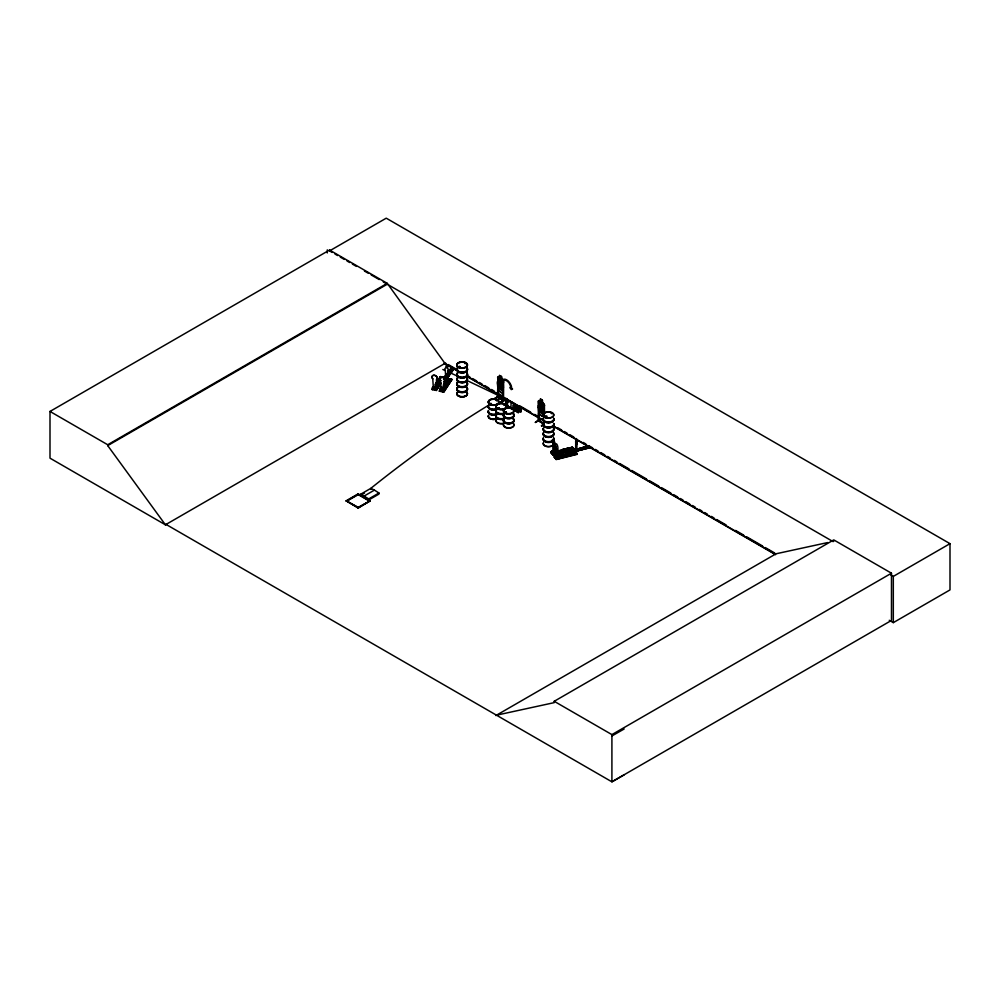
<?xml version="1.0" encoding="UTF-8"?>
<svg xmlns="http://www.w3.org/2000/svg" width="1000" height="1000" viewBox="0 0 1000 1000"><rect width="100%" height="100%" fill="white"/><g stroke="black" fill="none" stroke-linecap="round" stroke-linejoin="round"><path stroke-width="1.5" d="M554.038 453.562L554.275 444.963A2.837 0.925 75.8 0 0 554.275 441.688A2.837 0.925 75.8 0 0 552.663 439.562A2.837 0.925 75.8 0 0 552.663 442.837L552.825 442.8A2.837 0.925 75.8 0 1 552.825 439.525A2.837 0.925 75.8 0 1 554.438 441.65A2.837 0.925 75.8 0 1 554.438 444.913L554.038 453.562L552.9 452.062L552.825 442.8M557.2 457.863L557.587 449.212A2.837 0.925 75.8 0 0 557.587 445.938A2.837 0.925 75.8 0 0 555.988 443.825A2.837 0.925 75.8 0 0 555.988 447.088L556.225 456.325L557.2 457.863L556.062 456.362L555.988 447.088M557.362 457.812L557.587 449.212M577.112 442.562L576.725 450.037L575.375 448.488L575.6 450.325L575.725 441.9M435.95 388.562L436.55 379.675A2.837 2.15 34 0 0 436.55 376.4A2.837 2.15 34 0 0 432.825 375.562A2.837 2.15 34 0 0 432.762 378.925L433.375 387.875M443.45 390.3L444.05 381.413A2.837 2.15 34 0 0 444.05 378.137A2.837 2.15 34 0 0 440.325 377.3A2.837 2.15 34 0 0 440.262 380.662L440.8 389.712L440.325 380.575A2.837 2.15 34 0 1 440.325 377.3A2.837 2.15 34 0 1 443.988 378.237A2.837 2.15 34 0 1 443.988 381.512L444.05 381.413M447.438 368.413L447.438 366.75L447.438 368.413A1.887 1.438 34 0 1 447.8 370.925L447.4 376.85L445.637 376.45L445.312 370.363A1.887 1.438 34 0 1 445.675 368.013L446.325 365.75M447.8 370.925L447.438 376.788L445.675 376.388M552.625 451.475L552.375 453.85L551.938 451.625L553.138 451.863M552.238 452.125L552.288 451.475M555.538 456.25L555.525 458.137L555.363 455.812L556.462 456.213L556.362 455.538M575.588 441.5L575.812 440.7M575.525 448.787L576.163 449M575.962 440.662L576.188 438.575L576.638 439.05M576.225 448.663L577.425 450.65L577.337 449.725L575.913 450.737M501.775 396.613C501.375 394.025 499.125 399.113 501.425 397.337M515.913 404.938L506.037 399.188M506.3 399.237C491.25 408.587 509.963 394.425 506.188 399.738M506.037 405.363L515.913 411.1L505.775 404.888L506.625 405.688M506.3 405.4L506.4 399.613M552.788 451.438L553.4 451.825M556.362 455.637L555.812 455.775M507.125 408.387L507.05 402.562L506.05 402.062L507.125 402.6M506.737 401.087L506.737 401.863C508.562 401.375 505.225 401.962 507.238 402.337L506.575 401.188L507.413 401.475M434.237 387.562L434.312 386.838L434.688 389.538L434.663 386.938L433.787 387.587L434.762 386.95M434.462 387.837L434.225 386.95M433.988 388.05L434.4 386.887M442.312 388.775L441.488 389.787M446.35 376.5L446.45 375.788L446.2 376.637M506.012 398.725L505.975 405.538L515.913 411.1M506.312 405.975L506.362 405.225M459.212 366.912L459.725 366.4L459.7 367.075M460.138 366.987L458.938 367.275M465.05 363.15L465.725 363.512L464.875 363.575M491.475 404.075L490.075 403.738L491.188 404.237M490.45 404.137L490.812 403.363L491.525 404.162M496.287 400.575L496.962 400.737M496.662 400.387L497.137 400.363M497.612 408.438L498.275 407.8M499.062 408.013L497.825 407.975M499.225 408.312L497.738 408.45M504.45 405.15L503.925 404.75M505.525 412.188C504 413.537 508.525 412.388 505.2 412.413M512.3 409.225L511.912 408.825M544.925 416.85L545.913 416.225L545.925 417.188A5.288 3.05 0 0 0 544.788 417.65M545.588 416.775L544.888 416.725A5.288 3.05 0 0 1 545.875 416.3L546.425 416.488M551.275 413.35L552.038 413.162L551.413 413.537M551.763 413.038L551.875 413.537M556.287 455.688L556.062 456.362M575.8 440.838L575.688 442.4M502.8 388.775L503.475 386.9L502.738 388.812L498.1 386.138L497.5 383.525M543.688 412.375L544.362 410.513L543.625 412.425L538.987 409.75L538.45 400.988L538.35 420.812M503.338 391.325L502.663 393.288L497.975 390.637L497.362 381.925L499.425 382.2M446.4 376.375L446.5 375.825M442.013 388.638L441.287 389.613M440.988 388.988L442.225 388.8L441.912 389.487M434.825 387.3L434.325 387.938M438.113 381.737C441.85 382.938 436.238 381.325 439.925 382M448.8 372.5L450.05 372.713L449.325 372.312M565.375 450.575L565.363 449.963M568.538 454.862L568.212 454.038M583.2 448.237L583.438 447.55M494.513 398.787L500.525 395.037M535.4 422.4L541.4 418.925M501.875 397.275C501.312 400.825 504.7 395.05 501.875 397.275A1059.4 596.763 -61.2 0 0 497 400.15L496.737 400.188M498.338 396.8L497.938 396.887M498.062 397.562L498.275 388.188M502.863 381.825L503.612 382.025L502.863 381.825L502.863 400.4L502.9 399.712M503.675 399.888L498.125 397.113L503.675 400.562L497.738 397.125L497.738 387.875M539.225 420.4L538.35 420.138L539.012 420.525M515.7 405.062L505.775 398.725L506.6 399.675M506.362 399.125L506.362 405.3M432.762 378.925L432.825 378.837A2.837 2.15 34 0 1 432.825 375.562A2.837 2.15 34 0 1 436.488 376.5A2.837 2.15 34 0 1 436.488 379.762L436.55 379.675M432.663 389.625L432.113 388L432.95 386.737L433.263 387.775M440.55 384.237L436.35 390.438L436.062 388.888L435.763 389.775L432.413 389.025L433.263 386.812M435.15 384.487L440.45 376.587L444.412 377.475L443.562 378.975L444.412 377.475M433.775 386.737L432.4 389.562M435.4 384.387L440.45 376.587M435.662 384.6L440.238 377.075M435.737 384.613L441.262 377.15M435.087 385.9L440.387 378.237M435.412 385.812L440.425 378.387M435.588 386.012L440.7 378.587M440 382.7L435 390.15L440.337 382.638M440.3 382.488C433.713 389.975 433.963 394.875 440.238 383.9M435.588 390.275L440.613 382.825M445.538 377.75L444.825 377.388L445.4 375.75L445.75 377.438M435.775 390.312L440.863 382.9M448.038 377.137L447.825 376.287L447.262 377.775L445.037 377.275L445.6 375.788M450.262 369.3L453.25 369.95L447.3 378.15L453.038 369.725L450.4 368.975L444.637 377.55L445.55 377.738M436.275 390.425L440.45 384.237M444.975 377.612L450.913 369.25L445.487 377.738M445.2 377.675L450.913 369.25M447.262 377.125L446.788 378.025L453.038 369.725M453.237 369.963L452.55 369.7L447.1 378.088L453.038 369.575M439.862 391.312L440.45 388.475L439.913 390.775L443.263 391.525L450.525 380.85M439.913 390.775L440.763 388.55M439.288 391.163L441.8 387.45L439.288 391.163L443.875 392.175L451.7 379.7M447.95 378.325L443.462 384.963L447.95 378.325L451.95 379.6L443.6 391.975M443.812 384.913L447.95 378.7M443.162 386.337L447.738 378.812M441.6 389.663L441.938 389.387M443.425 386.4L448.725 378.75L443.175 387.762L449.012 379.1M443.675 386.3L448.725 378.75M442.262 391.175L442.262 389.15L442.262 391.175L440.988 391.012L441.05 388.875M443.263 391.525L447.587 384.475M449.188 381.975L451.463 379.613M450.625 380.85L442.5 391.887L451.138 379.275M451.912 379.225L443.312 392.075L443.263 390.562M498.837 408.462L498.05 408.288M503.875 404.825L504.663 404.7M512.087 409L511.438 409.363M518.938 406.95L518.938 408.462L520.962 409.562L520.9 411.875L514.525 409.263L512.95 407.212L512.95 405.087L514.525 404.862L518.212 406.987L520.837 409.637M449.925 372.887L449.65 372.2M447.362 383.875L445.55 383.762L447.425 383.787M565.375 450.375L563.938 450.812L564.113 449.675M584.275 448.013L583.312 448.175M584.2 448.225L583.6 447.65M572.337 447.463L551.15 452.8L551.263 451.413L553.4 450.875L554.963 453.913M570.188 447.837L572.325 447.062L574.175 449.988L553.088 455.312L551.263 452.612L551.712 453.512L571.287 448.562L551.688 453.512M572.325 447.062L574.025 449.55L552.725 454.837C551.75 453.2 557.775 452.388 552.962 453.663M575.575 452L554.263 457.025L554.412 455.712L556.562 455.175L556.688 456.312M554.637 457.525L574.438 452.863M573.337 451.9C578.713 457.875 569.55 450.637 575.487 451.35L577.112 454.012L556.025 459.325L555.988 457.788L558.125 457.238L558.263 458.625L556.562 455.175M573.587 449.225L552.5 454.525L574.025 449.3M574.862 448.713L576.375 448.462L574.862 448.713L574.788 449.625L588.975 446.238M575.013 449.925L589.138 446.262L574.763 449.6L576.087 451.312L590.05 447.3L575.837 450.988M590.125 447.738L575.925 451.125L577.337 449.725M575.925 452.475L575.487 451.6L554.263 457.025M555.925 459.175L576.737 453.5M588.825 446.037C585.737 444.812 590.413 450.087 587.487 446.163M589.15 446.362L574.763 449.588M458.638 366.625L459.925 366.525M464.875 363.3L465.5 363.25M459.925 367.2L459.35 366.925M499.062 408.45L498.4 408.675M504.562 405.125L504.387 404.762M545.275 416.587L546.375 416.863M497.562 377.488L498.212 377.025M538.387 401.025L539.075 400.538L544.3 404.438L544.237 415.012M497.438 382L498.1 381.525M540.312 405.812L538.25 405.538L538.875 414.25L543.612 416.85M551.912 451.775L552.463 452.038M433.875 387.812L434.25 387.05M449.025 372.262L449.812 372.825M438.225 381.812L439.925 382.05M568.413 454.8L567.1 454.913M568.237 455.087L567.762 453.938L566.912 455.012M498.062 381.438L503.413 385.262M499.425 382.35L499.425 379.925L501.413 381.05L501.35 383.363L502.35 384.688L502.35 388.938L501.35 390.2L499.487 389.15L498.488 386.763L498.488 382.512L499.487 382.312M502.638 384.1L501.413 383.325M538.95 405.037L544.3 408.862M542.175 407.013C543.962 404.562 538.513 401.575 540.312 405.962L539.388 406.125L539.388 410.363L540.375 412.75L542.238 413.8L543.237 412.55L543.237 408.3L542.238 406.975L543.587 407.663M538.875 414.25L543.562 416.75M507.362 399.963L507.362 401.012L507.362 399.963C509.438 399.375 509.012 403.4 508.862 400.812M507.663 402.1L506.863 402.6M506.362 406L505.75 405L515.913 410.475M166.15 524.462L165.5 524.85L50 458.162L50 411.438L329.55 250.037L387.262 283.35L444.975 363.4L457.113 370.412M329.55 250.037L329.55 250.9L386.238 218.175L950 543.663L950 589.913L893.312 622.638L889.262 620.288M50 411.438L107.713 444.75L387.262 283.35M624.15 774.85L611.912 781.825L166.075 524.425L165.413 524.8L107.713 445.613L387.262 284.212M165.413 524.8L445.625 363.025M498.125 376.975L497.45 397.238L503.475 400.675L503.475 380.788L498.15 377.062L499.6 377.825L499.525 375.438L501.5 376.575L502.362 380.25L502.362 384.5L501.375 385.75L499.525 384.688L498.55 382.3L498.55 378.05L499.525 377.713M497.738 378.625L498.125 397.6L497.725 396.4M501.5 376.575L499.462 375.475L499.462 377.75M501.375 376.65L501.5 378.85M503.413 380.825L503.288 400.637M494.562 398.888L500.575 395.025L494.562 398.5M502.9 400.387L503.075 392.5M506.625 398.812L500.625 402.325L506.912 399.062M518.2 412.512L518.938 412.175L519 406.95L512.938 402.725L510.975 402.375L513.013 402.775M346.188 500.788L358.2 493.85L370.225 500.788L358.2 508.113L346.188 500.788L358.2 507.725L370.225 500.788M346.188 501.175L358.2 494.237L370.225 501.175M358.2 494.625L346.85 501.175L358.2 507.35L369.55 501.175L358.2 494.625L358.2 493.85M364.487 493.075L360.675 495.275L360.675 494.225L370.85 488.338A1059.4 596.763 -61.2 0 1 489.688 404.562M364.237 496L374.425 490.112L378.95 493.013L378.95 494.075L368.762 499.95L368.762 498.888L360.675 494.225M519 410.7L520.9 411.875L520.962 409.562M540.425 399.038L542.388 400.175L540.425 399.038L539.438 405.9L540.425 408.3L542.263 409.363L543.25 408.1L542.388 400.175M368.762 498.888L378.95 493.013M513.013 409.45L518.225 412.612L518.938 410.588M538.625 402.225L539.012 421.2L538.663 420.05M542.325 402.488L544.362 404.4L544.5 413.338M538.387 407.125L539.062 409.712M543.75 405.438L544.5 405.625L543.75 405.438L543.75 414.688M535.45 422.488L541.462 418.638L535.45 422.1M541.462 425.575L543.875 424.188L541.788 426.112M541.462 425.962L543.95 424.575M495.85 715.575L776.062 553.787L827.688 542.562M496.5 715.188L554.212 702.638L554.212 701.3L833.763 539.9L891.475 573.212L891.475 620.425L611.912 781.825L611.912 734.613L891.475 573.212M833.763 541.237L833.112 541.625L383.237 281.887M890.638 574.837L893.312 576.388L950 543.663M611.912 735.962L624.15 728.988M434.487 387.512L433.475 387.25M490.45 403.725L490.938 403.413M498.65 408.575L498.113 408.375M505.55 412.45L506.275 412.45M441.938 388.65L441.4 389.25L442.262 389.05M447.075 384.1L445.75 384.025M565.087 450.6L563.562 450.262L565.05 449.938M576.725 440L576.725 441.662L576.438 438.875M576.987 444.263L576.725 441.662M551.263 451.413L553.525 451.05M552.9 452.062L554.2 453.525M562.575 449.513C567.938 455.487 558.775 448.263 564.712 448.975L566.413 451.225M566.613 448.5C571.975 454.475 562.825 447.25 568.763 447.962L570.462 450.45L568.763 447.962M551.438 453.162L571.163 448.275M582.413 447.6L583.837 447.088L584.975 448.587M585.1 446.763C588.4 450.412 582.925 446.037 586.538 446.4L587.663 447.9M552.825 454.963L573.8 449.513M553.062 455.312L574.15 449.988M555.013 457.45L555.2 455.387L555.712 458.088M554.412 455.712L556.688 455.337M555.2 456.325L556.038 456.125M565.737 454.05L567.875 453.275L569.575 455.763L567.875 453.275M569.775 452.8L571.912 452.25L573.612 454.5L571.475 455.037L569.775 452.8L571.475 455.037M575.913 451.075L590.075 447.562L588.913 445.8M554.487 457.325L575.812 452.038M558.263 457.413L555.988 457.788M569.575 455.525L567.438 456.3L565.737 453.812M575.05 454.137L577.188 453.6M496.5 400.275L496.325 400.487M545.337 417.025L546.1 417.025M538.562 420.7L538.625 413.025M583.6 447.525L583.312 448.3M431.85 389.462L436.375 390.425M545.925 417.188L544.975 416.763M538.625 420.737L543.9 423.775M498.4 407.837L499.113 408.075M505.913 412.175L506.062 412.25A5.288 3.05 0 0 0 504.137 413.338M505.662 412.912L506.062 412.738A5.375 3.1 0 0 0 504.925 413.237M545.562 416.812L545.712 416.825A5.375 3.1 0 0 0 544.725 417.312M446.287 365.812L447.4 366.812M568 454.162L566.775 454.462L567.312 455.175M445.75 376.087L446.6 376.188L446.55 377.612L446.55 376.262M440.45 376.825L444.412 377.725M447.95 378.575L451.912 379.462M440.825 380.538L438.188 379.938L440.825 380.775M440.075 381.65L437.438 381.3M440.538 383.2L436.587 382.312L440.538 383.45M440.763 389.513L444.1 390.262L444.412 389.375L444.412 390.575L440.45 389.688L440.45 388.475M434.762 389.425L433.475 389.275L433.55 387.137M538.938 421.2L539.163 411.8M442.837 369.5L445.262 370.588M447.688 371.675L457.375 376.075M467.025 380.525L500.525 396.5M374.425 490.112L370.85 488.338L370.85 489.4M498.1 390.562L502.675 393.15M507.362 401.012L509.038 401.775M329.55 250.9L332.238 252.45M334.925 254L337.612 255.55M340.288 257.1L344.312 259.425M347 260.975L349.688 262.525M352.375 264.075L356.4 266.4M364.45 271.05L368.475 273.375M371.163 274.925L379.212 279.562M501.438 378.888L502.75 379.637M539.012 400.575L540.487 401.425M448.325 364.575L457.762 370.025M467.2 375.475L469.9 377.038M472.6 378.587L476.65 380.925M479.35 382.488L482.038 384.05M484.738 385.6L488.787 387.938M491.488 389.5L494.175 391.05M498.225 393.387L500.925 394.95M519.8 405.85L530.6 412.075M534.637 414.412L537.337 415.975M557.562 427.65L561.613 429.988M564.312 431.538L567.013 433.1M569.712 434.663L573.75 436.987M583.188 442.438L585.887 444M589.938 446.337L592.638 447.9M595.337 449.45L598.025 451.012M600.725 452.562L604.775 454.9M607.475 456.463L610.163 458.013M614.212 460.35L616.912 461.912M619.612 463.462L629.05 468.913M631.75 470.475L646.587 479.038M649.275 480.6L658.725 486.05M661.413 487.6L670.863 493.062M673.55 494.613L677.6 496.95M680.3 498.512L683 500.062M685.7 501.625L689.737 503.963M692.438 505.513L695.138 507.075M699.175 509.412L701.875 510.962M704.575 512.525L707.275 514.075M711.325 516.413L714.013 517.975M716.712 519.525L726.15 524.987M735.6 530.438L743.688 535.1M746.388 536.663L762.575 546M765.263 547.562L774.712 553.013M466.55 375.863L543.425 420.238M552.863 425.688L775.4 554.175M444.087 363.275L456.275 370.312M467.1 376.562L542.863 420.3M553.688 426.55L775.6 554.675M543.9 423.3L539.012 420.725L543.688 423.413M538.413 420.85L543.688 423.9M518.288 412.575L510.975 407.725L511.05 402.337M554.212 701.3L611.912 734.613M507.525 402.212L507.537 408.137M450.538 369.363L444.663 377.562L447.675 378.2M582.413 447.45L583.55 448.938M576.375 449.113L577.337 450.375M575.6 448.975L575.25 449.875M575.487 451.6L577.337 454.288L556.213 459.575L554.412 456.912L554.837 457.8M570.188 447.6L571.888 449.85M552.562 451.775L552.038 451.087L552.562 453.8M552.362 451.587L551.85 451.138L551.85 453.162M555.013 455.425L555.712 456.075M555.988 458.75L554.55 455.887M445.625 384.087L446.35 383.137L447.425 383.925M572.675 447.9L551.587 453.212M556.013 459.325L576.875 453.4M572.188 447.4L551.112 452.75M893.312 576.388L893.312 622.638M576.287 448.35L576.287 449.15M574.95 448.825L574.95 449.462M558.125 457.238L558.125 458.2M554.963 452.95L555.1 454.325L553.4 450.875M552.825 453.488L552.825 454.45L551.388 451.587M515.7 410.6L515.7 411.225M507 402.488L506.863 408.387M505.775 398.8L505.775 405.588M447.825 376.287L447.825 376.938M445.8 376.012L445.8 377.362M445.4 375.75L445.4 376.55M436.912 388.837L436.6 387.562L436.6 388.525M432.95 386.737L432.95 387.95M358.2 507.35L358.2 508.113M327.287 249.862L327.287 252.925M107.713 444.75L107.713 445.613M553.625 428.1A5.275 3.05 0 0 1 548.525 431.938A5.275 3.05 0 0 1 543.425 428.1M553.713 418.7A5.375 3.1 0 0 1 548.525 422.612A5.375 3.1 0 0 1 543.337 418.7M553.638 419.012A5.288 3.05 0 0 1 548.525 422.863A5.288 3.05 0 0 1 543.413 419.012M553.713 418.438A5.375 3.1 0 0 1 548.525 422.35A5.375 3.1 0 0 1 543.337 418.438M544.725 417.05A5.375 3.1 0 0 1 547.137 416.25M553.638 418.162A5.288 3.05 0 0 1 548.525 422A5.288 3.05 0 0 1 543.413 418.162M553.638 424.113A5.288 3.05 0 0 1 548.525 427.962A5.288 3.05 0 0 1 543.413 424.113M553.713 423.812A5.375 3.1 0 0 1 548.525 427.713A5.375 3.1 0 0 1 543.337 423.812M553.713 423.55A5.375 3.1 0 0 1 548.525 427.45A5.375 3.1 0 0 1 543.337 423.55M553.638 423.263A5.3 3.062 0 0 1 548.525 427.113A5.3 3.062 0 0 1 543.4 423.263M553.638 428.387A5.3 3.062 0 0 1 548.525 432.25A5.3 3.062 0 0 1 543.4 428.387M553.625 428.85A5.275 3.05 0 0 1 548.525 432.688A5.275 3.05 0 0 1 543.425 428.85M553.638 444.237A5.288 3.05 0 0 1 547.15 446.4A5.288 3.05 0 0 1 543.413 442.65M553.65 428.6A5.312 3.062 0 0 1 548.525 432.45A5.312 3.062 0 0 1 543.387 428.6M553.638 433.562A5.288 3.05 0 0 1 548.525 437.413A5.288 3.05 0 0 1 543.413 433.562M553.638 432.713A5.288 3.05 0 0 1 548.525 436.55A5.288 3.05 0 0 1 543.413 432.713M553.638 438.663A5.288 3.05 0 0 1 553.638 440.25M552.263 441.613A5.288 3.05 0 0 1 545.875 442.1A5.288 3.05 0 0 1 543.413 438.663M553.713 438.363A5.375 3.1 0 0 1 553.175 440.712M552.325 441.35A5.375 3.1 0 0 1 545.837 441.85A5.375 3.1 0 0 1 543.337 438.363M553.713 438.1A5.375 3.1 0 0 1 553.175 440.45M552.325 441.087A5.375 3.1 0 0 1 545.837 441.587A5.375 3.1 0 0 1 543.337 438.1M553.638 437.812A5.3 3.062 0 0 1 548.525 441.662A5.3 3.062 0 0 1 543.4 437.812M553.713 433.25A5.375 3.1 0 0 1 548.525 437.163A5.375 3.1 0 0 1 543.337 433.25M553.713 432.987A5.375 3.1 0 0 1 548.525 436.9A5.375 3.1 0 0 1 543.337 432.987M553.638 444.513A5.288 3.05 0 0 1 547.15 446.675A5.288 3.05 0 0 1 543.413 442.938M466.812 373.2A5.375 3.1 0 0 1 462.15 377.85A5.375 3.1 0 0 1 457.5 373.2M466.737 373.512A5.288 3.05 0 0 1 462.15 378.1A5.288 3.05 0 0 1 457.575 373.512M466.712 377.512A5.263 3.038 0 0 1 462.15 382.075A5.263 3.038 0 0 1 457.587 377.512M466.75 377.788A5.3 3.062 0 0 1 462.15 382.375A5.3 3.062 0 0 1 457.562 377.788M466.812 368.088A5.375 3.1 0 0 1 462.15 372.75A5.375 3.1 0 0 1 457.5 368.088M466.75 372.663A5.3 3.062 0 0 1 462.15 377.25A5.3 3.062 0 0 1 457.562 372.663M466.737 368.413A5.288 3.05 0 0 1 462.15 372.987A5.288 3.05 0 0 1 457.575 368.413M466.812 372.938A5.375 3.1 0 0 1 462.15 377.587A5.375 3.1 0 0 1 457.5 372.938M466.812 367.825A5.375 3.1 0 0 1 462.15 372.488A5.375 3.1 0 0 1 457.5 367.825M466.737 367.562A5.288 3.05 0 0 1 462.15 372.137A5.288 3.05 0 0 1 457.575 367.562M466.812 387.75A5.375 3.1 0 0 1 462.15 392.4A5.375 3.1 0 0 1 457.5 387.75M466.737 388.062A5.288 3.05 0 0 1 462.15 392.65A5.288 3.05 0 0 1 457.575 388.062M466.712 392.062A5.263 3.038 0 0 1 462.15 396.625A5.263 3.038 0 0 1 457.587 392.062M466.725 378.263A5.275 3.05 0 0 1 462.15 382.825A5.275 3.05 0 0 1 457.587 378.263M466.75 377.987A5.312 3.062 0 0 1 462.15 382.587A5.312 3.062 0 0 1 457.562 377.987M466.812 382.638A5.375 3.1 0 0 1 462.15 387.3A5.375 3.1 0 0 1 457.5 382.638M466.75 387.212A5.3 3.062 0 0 1 462.15 391.8A5.3 3.062 0 0 1 457.562 387.212M466.737 382.962A5.288 3.05 0 0 1 462.15 387.537A5.288 3.05 0 0 1 457.575 382.962M466.812 387.488A5.375 3.1 0 0 1 462.15 392.137A5.375 3.1 0 0 1 457.5 387.488M466.812 382.375A5.375 3.1 0 0 1 462.15 387.038A5.375 3.1 0 0 1 457.5 382.375M466.737 382.113A5.288 3.05 0 0 1 462.15 386.688A5.288 3.05 0 0 1 457.575 382.113M504.963 412.925A5.312 3.062 0 0 0 513.85 411.55A5.312 3.062 0 0 0 507.35 407.8A5.312 3.062 0 0 0 504.963 412.925A5.375 3.1 0 0 0 505.863 412.388M513.375 413.875A5.375 3.1 0 0 1 509.425 418.5A5.375 3.1 0 0 1 503.525 414.625M513.312 414.2A5.3 3.062 0 0 1 509.412 418.762A5.3 3.062 0 0 1 503.6 414.938M506.075 413.075A5.3 3.062 0 0 0 504.975 413.562A5.3 3.062 0 0 0 505.8 412.925M513.375 413.612A5.375 3.1 0 0 1 509.425 418.237A5.375 3.1 0 0 1 503.525 414.363M504.925 412.975A5.375 3.1 0 0 1 506.037 412.475M513.3 413.338A5.288 3.05 0 0 1 509.412 417.9A5.288 3.05 0 0 1 503.612 414.075M513.312 419.3A5.3 3.062 0 0 1 509.412 423.862A5.3 3.062 0 0 1 503.6 420.037M513.375 418.988A5.375 3.1 0 0 1 509.425 423.612A5.375 3.1 0 0 1 503.525 419.725M513.375 418.725A5.375 3.1 0 0 1 509.425 423.35A5.375 3.1 0 0 1 503.525 419.462M513.3 418.45A5.288 3.05 0 0 1 509.412 423A5.288 3.05 0 0 1 503.612 419.188M513.325 423.575A5.312 3.062 0 0 1 509.412 428.15A5.312 3.062 0 0 1 503.587 424.312M513.3 423.288A5.288 3.05 0 0 1 510.087 427.762A5.288 3.05 0 0 1 503.438 424.812M503.9 418.888A5.375 3.1 0 0 1 497.413 418.387A5.375 3.1 0 0 1 496.562 414.65M503.85 419.137A5.288 3.05 0 0 1 497.475 418.65A5.288 3.05 0 0 1 496.625 414.963M503.85 423.113A5.263 3.038 0 0 1 497.488 422.625A5.263 3.038 0 0 1 496.65 418.963M503.85 423.413A5.288 3.05 0 0 1 497.475 422.925A5.288 3.05 0 0 1 496.625 419.237M505.863 412.65A5.375 3.1 0 0 1 505.012 413.288M503.9 413.775A5.375 3.1 0 0 1 497.413 413.288A5.375 3.1 0 0 1 496.562 409.538M503.862 418.288A5.3 3.062 0 0 1 497.463 417.8A5.3 3.062 0 0 1 496.625 414.113M503.862 414.038A5.3 3.062 0 0 1 497.463 413.55A5.3 3.062 0 0 1 496.625 409.862M503.9 418.625A5.375 3.1 0 0 1 497.413 418.125A5.375 3.1 0 0 1 496.562 414.387M503.9 413.512A5.375 3.1 0 0 1 497.413 413.025A5.375 3.1 0 0 1 496.562 409.275M505.788 412.062A5.288 3.05 0 0 1 504.95 412.688M503.85 413.175A5.288 3.05 0 0 1 497.475 412.688A5.288 3.05 0 0 1 496.625 409.012M496.25 418.725A5.263 3.038 0 0 1 490.412 418.512A5.263 3.038 0 0 1 488.525 415.312M496.262 409.65A5.3 3.062 0 0 1 490.387 409.438A5.3 3.062 0 0 1 488.5 406.213M496.262 408.8A5.288 3.05 0 0 1 490.4 408.575A5.288 3.05 0 0 1 488.512 405.363M496.262 414.75A5.288 3.05 0 0 1 490.4 414.538A5.288 3.05 0 0 1 488.512 411.325M496.3 414.5A5.375 3.1 0 0 1 490.35 414.275A5.375 3.1 0 0 1 488.425 411.012M496.3 414.237A5.375 3.1 0 0 1 490.35 414.012A5.375 3.1 0 0 1 488.425 410.75M496.262 413.9A5.3 3.062 0 0 1 490.387 413.688A5.3 3.062 0 0 1 488.5 410.462M496.3 409.4A5.375 3.1 0 0 1 490.35 409.175A5.375 3.1 0 0 1 488.425 405.9M496.3 409.137A5.375 3.1 0 0 1 490.35 408.913A5.375 3.1 0 0 1 488.425 405.637M513.663 407.863L516.05 408.312L518.3 411.037L516.5 408.125C519.475 408.925 518.387 405.838 516.038 407.362L513.775 404.525L515.612 407.575L513.663 407.863M502.262 385.312L500.938 381.938L502.188 380.05L501.55 379.7L500.513 381.163L498.9 378.137L500.125 381.45C497.388 382.762 499.837 385.375 500.55 382.2L501.525 382.738A7.138 4.162 59.6 0 1 506.613 379.8A7.138 4.162 59.6 0 1 511.712 388.525L512.55 389L511.25 389.613L509.938 387.512L510.788 388A5.962 3.475 59.6 0 0 506.538 380.712A5.962 3.475 59.6 0 0 502.287 383.175L503.137 383.65L501.9 384.3L500.688 382.262L502.15 385.375M543.15 408.925L541.438 405.8C540.65 408.9 538.337 406.425 541.013 405.062L539.788 401.75L541.4 404.775C542.125 401.763 544.475 404.325 541.838 405.55L543.15 408.925M502.075 389.862L500.337 386.75C499.688 389.875 497.125 387.425 499.913 386.012L498.663 382.713L500.3 385.712C501.037 382.7 503.413 385.262 500.737 386.488L502.075 389.862M542.962 413.462L541.225 410.363C540.5 413.45 538.162 411.087 540.8 409.613L539.562 406.312L541.2 409.325C541.925 406.312 544.3 408.862 541.625 410.1L542.962 413.462M452.475 370.412L449.837 369.812L452.475 370.412M452.1 370.962L449.45 370.375L452.1 370.962M451.525 371.8L448.888 371.213L451.525 371.8M451.025 372.55L448.387 371.95L451.025 372.55M450.462 373.387L447.812 372.788L450.462 373.387M451.062 380.475L447.1 379.588L451.062 380.475M450.5 381.312L446.538 380.425L450.5 381.312M449.65 382.575L445.688 381.688L449.65 382.575M448.888 383.688L444.938 382.8L448.888 383.688M448.05 384.95L444.087 384.05L448.05 384.95M501.012 381.287L499.825 380.613L501.012 382.038L501.012 381.287M541.9 404.888L540.712 404.212L541.9 405.65L541.9 404.888M501.35 384.125L499.487 383.075L499.487 387.325L501.35 388.375L501.35 384.125M542.238 407.738L540.375 406.688L540.375 410.925L542.238 411.987L542.238 407.738M501.037 376.838L499.862 376.15L501.037 377.6L501.037 376.838M541.925 400.438L540.75 399.762L541.925 401.2L541.925 400.438M501.375 379.675L499.525 378.612L499.525 382.863L501.375 383.925L501.375 379.675M542.263 403.288L540.425 402.225L540.425 406.475L542.263 407.537L542.263 403.288M518.212 408.125L514.525 406L514.525 408.125L518.288 410.337L518.212 408.125M520.513 409.825L519.85 409.45L520.513 411.2L520.513 409.825M545.862 417.5A5.312 3.062 0 0 0 553.837 414.837A5.312 3.062 0 0 0 545.862 412.188A5.312 3.062 0 0 0 545.862 417.5M545.887 417.738A5.263 3.038 0 0 0 553.787 415.1A5.263 3.038 0 0 0 545.887 412.475A5.263 3.038 0 0 0 545.887 417.738M459.5 367.475A5.312 3.062 0 0 0 467.463 364.812A5.312 3.062 0 0 0 459.5 362.163A5.312 3.062 0 0 0 459.5 367.475M459.513 367.887A5.288 3.05 0 0 0 467.438 365.238A5.288 3.05 0 0 0 459.513 362.6A5.288 3.05 0 0 0 459.513 367.887M459.5 367.625A5.312 3.062 0 0 0 467.463 364.975A5.312 3.062 0 0 0 459.5 362.325A5.312 3.062 0 0 0 459.5 367.625M462.15 396.925A5.3 3.062 0 0 0 466.75 392.337A5.3 3.062 0 0 1 462.15 396.938A5.3 3.062 0 0 1 457.562 392.35A5.3 3.062 0 0 0 462.15 396.925M506.075 413.263A5.3 3.062 0 0 0 514.025 410.613A5.3 3.062 0 0 0 506.075 407.962A5.3 3.062 0 0 0 506.075 413.263M506.087 413.675A5.275 3.05 0 0 0 514 411.037A5.275 3.05 0 0 0 506.087 408.4A5.275 3.05 0 0 0 506.087 413.675M498.562 408.9A5.3 3.062 0 0 0 506.512 406.25A5.3 3.062 0 0 0 498.562 403.6A5.3 3.062 0 0 0 498.562 408.9M498.562 409.338A5.288 3.05 0 0 0 506.5 406.688A5.288 3.05 0 0 0 498.562 404.05A5.288 3.05 0 0 0 498.562 409.338M497.463 408.6A5.312 3.062 0 0 0 506.337 407.225A5.312 3.062 0 0 0 499.837 403.462A5.312 3.062 0 0 0 497.463 408.6M490.975 404.513A5.288 3.05 0 0 0 498.913 401.863A5.288 3.05 0 0 0 490.975 399.212A5.288 3.05 0 0 0 490.975 404.513M490.975 404.95A5.288 3.05 0 0 0 498.913 402.3A5.288 3.05 0 0 0 490.975 399.663A5.288 3.05 0 0 0 490.975 404.95M490.962 404.712A5.312 3.062 0 0 0 498.925 402.05A5.312 3.062 0 0 0 490.962 399.4A5.312 3.062 0 0 0 490.962 404.712M490.387 418.8A5.3 3.062 0 0 0 496.262 419.025A5.288 3.05 0 0 1 490.4 418.8A5.288 3.05 0 0 1 488.512 415.588A5.3 3.062 0 0 0 490.387 418.8"/></g></svg>
